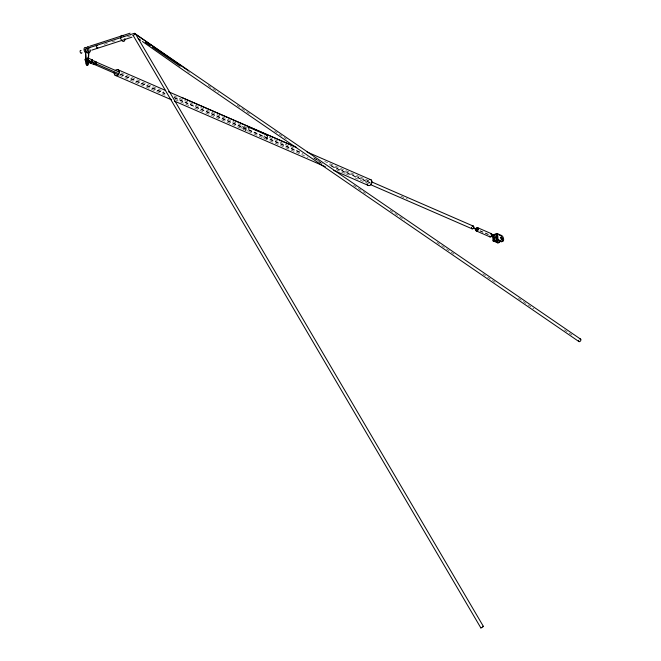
<?xml version="1.0" encoding="UTF-8"?>
<svg xmlns="http://www.w3.org/2000/svg" width="661" height="661" viewBox="0 0 661 661"><rect width="100%" height="100%" fill="white"/><g stroke="black" fill="none" stroke-linecap="round" stroke-linejoin="round"><path stroke-width="0.5" stroke-dasharray="3.31 2.48" d="M104.231 44.386L108.107 43.139M111.982 41.891L115.849 40.635M127.474 36.892L131.341 35.636M121.112 72.9L163.837 91.491M174.008 95.911L203.563 108.776M206.339 109.982L246.677 127.515M269.217 137.323L294.575 148.353M324.617 161.424L349.958 172.455M350.9 172.86L355.593 174.901M356.527 175.314L359.344 176.537M360.278 176.941L370.532 181.403M120.599 74.007L164.903 93.251M174.33 97.349L247.842 129.292M248.784 129.705L300.846 152.327M329.261 164.672L369.995 182.37M120.442 74.197L164.787 93.49M174.215 97.597L300.714 152.633M313.942 158.392L317.718 160.036M330.946 165.787L370.623 183.047M400.847 196.201L407.465 199.077M480.002 230.639L489.198 234.638M119.484 75.379L165.911 95.572M175.148 99.596L190.847 106.429M194.549 108.032L204.703 112.453M205.645 112.866L242.281 128.804M243.265 129.25L308.059 157.442M319.321 162.342L323.072 163.969M336.218 169.687L344.662 173.364M345.604 173.777L350.297 175.818M354.99 177.859L368.987 183.948M119.798 74.189L165.184 93.953M174.636 98.076L303.209 154.087M316.445 159.855L320.23 161.499M331.574 166.44L370.334 183.328M480.002 231.102L488.512 234.812M187.807 71.446L189.509 72.611M208.215 85.443L218.411 92.441M237.117 105.273L249.875 114.023M274.53 130.944L286.428 139.107M313.636 157.772L322.989 164.184M353.594 185.187L365.492 193.351M390.147 210.264L404.598 220.179M436.904 242.347L455.611 255.179M482.819 273.844L496.419 283.172M518.521 298.342L533.824 308.836M564.436 329.839L573.781 336.251M242.397 128.887A1.496 1.132 -66.5 0 1 242.422 126.557A1.496 1.132 -66.5 0 1 244.264 126.945A1.496 1.132 -66.5 0 1 242.951 129.011M366.938 182.486A3.173 2.404 -66.5 0 1 368.342 180.081M267.061 137.885A2.247 1.702 -66.5 0 1 266.028 138.959M264.268 138.769A2.247 1.702 -66.5 0 1 264.375 135.736M247.991 130.556A2.247 1.702 -66.5 0 1 247.016 131.093M245.619 130.581A2.247 1.702 -66.5 0 1 246.297 127.218"/><path stroke-width="0.99" d="M86.417 60.118L86.525 59.606M88.26 59.523L87.326 59.35M87.599 59.688L88.4 59.35M134.522 33.513L134.456 34.157M88.078 60.415L87.781 64.571A1.496 0.81 72.1 0 1 86.88 65.274A1.496 0.81 72.1 0 1 85.988 63.53L85.443 49.096A2.999 1.628 72.1 0 0 86.988 52.417A2.999 1.628 72.1 0 0 88.913 51.806M88.665 52.103L88.194 58.755L87.384 58.383A1.248 0.678 72.1 0 0 86.707 59.217A1.248 0.678 72.1 0 0 87.516 60.705L91.846 62.588L91.805 61.861M88.376 60.316L88.078 64.481A1.496 0.81 72.1 0 1 87.186 65.175A1.496 0.81 72.1 0 1 86.294 63.439L85.443 49.096M88.491 58.655L88.971 52.004M87.037 59.903L89.648 60.804M86.781 59.523L86.393 59.655M133.018 35.215L480.853 627.925L482.274 627.454L483.356 626.339L135.488 33.893L134.571 34.108M481.018 627.446L480.861 627.933M89.838 46.179L130.11 33.182M86.913 48.46L134.373 33.314L580.722 339.225M91.739 50.145L132.002 37.148M86.194 61.341L85.922 61.225A1.248 0.678 72.1 0 1 85.104 59.738A1.248 0.678 72.1 0 1 85.79 58.895L87.128 58.879M87.384 58.383L88.186 58.127L92.375 59.953M85.104 59.738L85.905 59.482A1.248 0.678 72.1 0 1 86.583 58.639M86.707 59.217L87.5 58.961A1.248 0.678 72.1 0 1 88.186 58.127M88.235 59.052L87.599 59.589M85.856 59.944L86.5 59.738M87.302 59.482L88.103 59.226M86.475 61.043L91.053 62.853L90.995 61.837M87.516 60.705L88.318 60.448L92.647 62.332L92.515 60.011M91.441 60.151L95.895 61.63L96.035 63.96L94.036 64.604L90.45 63.043L90.375 61.737M90.45 63.043L92.449 62.398L96.035 63.96M497.535 234.333L496.271 233.779L496.609 239.687L501.088 241.637L501.889 241.381A3.173 1.719 72.3 0 0 503.616 239.257A3.173 1.719 72.3 0 0 501.55 235.473L497.072 233.531L492.676 234.936L493.271 235.192M493.577 235.093L494.775 234.713M494.949 234.655L495.469 234.49M495.643 234.432L497.667 233.787L498.006 239.695L493.61 241.1L493.569 240.364M492.8 237.15L493.015 240.835L497.403 239.431L501.889 241.381M498.187 240.744L497.386 241.001A1.248 0.678 72.3 0 0 497.791 240.984M499.22 240.662L500.022 240.406M493.015 240.835L497.493 242.785L498.287 242.529A3.173 1.719 72.3 0 0 500.013 240.274M482.844 626.364L483.356 626.339M133.076 35.52L135.513 33.909M499.352 235.126L500.608 235.671M117.551 69.554L165.622 90.474M168.448 91.705L296.673 147.486M181.651 97.44L295.798 147.106M307.084 152.013L371.102 179.875M247.974 126.904L266.507 134.951M477.663 227.715L491.404 233.697M494.172 234.977L493.478 234.68L493.536 235.787M95.779 61.878L119.236 72.082M371.457 181.808L473.416 226.161M86.261 59.102L85.79 58.895M473.565 227.838L476.325 229.036M94.151 64.357L118.542 74.966M370.854 184.758L471.871 228.714M476.284 230.929L490.016 236.902M87.549 61.927L90.251 63.109L90.202 62.233M115.08 75.255L171.637 99.869M174.397 101.067L325.336 166.729M333.805 170.422L368.64 185.576M498.287 242.529L493.808 240.579L493.643 237.63M89.549 61.01L118.856 73.776M473.392 228.227L477.168 229.871M492.296 236.456L495.13 237.696M145.304 42.287L150.402 45.783M152.104 46.948L180.156 66.199M578.755 341.448L185.377 71.562L142.421 41.486M134.373 33.314L187.501 70.173M138.215 38.545L140.735 40.313M92.309 60.077L92.449 62.398M91.73 60.556L91.763 61.143M497.072 233.531L497.403 239.431M496.874 234.044L496.956 235.523M496.998 236.258L497.204 239.951M494.073 234.936L494.114 235.671M494.221 237.522L494.411 240.844M493.379 237.035L493.445 238.142M97.712 47.228A1.512 0.603 77.8 0 1 97.035 48.071A1.512 0.603 77.8 0 1 96.366 46.055A1.512 0.603 77.8 0 1 97.101 45.419M81.89 52.533A1.496 0.81 72.1 0 1 80.915 53.186A1.496 0.81 72.1 0 1 80.105 51.244A1.496 0.81 72.1 0 1 81.08 50.591M579.854 339.043A1.496 0.975 -55.5 0 1 580.879 340.06A1.496 0.975 -55.5 0 1 579.416 341.679A1.496 0.975 -55.5 0 1 578.648 340.365M124.83 38.635A3.181 1.95 68.5 0 1 122.682 41.255A3.181 1.95 68.5 0 1 120.715 36.537A3.181 1.95 68.5 0 1 124.004 36.661M88.615 51.897A2.999 1.628 72.1 0 1 86.69 52.508A2.999 1.628 72.1 0 1 85.145 49.195M90.408 49.955A2.999 1.628 72.1 0 1 88.434 51.996A2.999 1.628 72.1 0 1 86.979 47.427A2.999 1.628 72.1 0 1 89.772 47.989M89.227 49.93A1 0.545 72.1 0 1 88.524 50.244A1 0.545 72.1 0 1 88.045 48.914A1 0.545 72.1 0 1 88.748 48.6M85.666 52.921A2.999 1.628 72.1 0 1 84.054 48.922A2.999 1.628 72.1 0 1 86.178 47.865M472.243 226.202A1.496 1.132 -66.5 0 1 473.813 226.847A1.496 1.132 -66.5 0 1 472.764 228.822A1.496 1.132 -66.5 0 1 471.442 227.69M476.019 228.342A1.752 1.322 -66.5 0 1 478.192 228.202A1.752 1.322 -66.5 0 1 477.382 230.805A1.752 1.322 -66.5 0 1 475.573 229.772M490.495 233.721A1.752 1.322 -66.5 0 1 492.09 234.655A1.752 1.322 -66.5 0 1 491.016 236.836A1.752 1.322 -66.5 0 1 489.355 236.035M472.309 226.409A1.248 0.95 -66.5 0 1 473.615 226.913A1.248 0.95 -66.5 0 1 472.805 228.566A1.248 0.95 -66.5 0 1 471.648 227.756M494.527 236.299A1.248 0.95 -66.5 0 1 495.99 236.58A1.248 0.95 -66.5 0 1 495.147 238.332A1.248 0.95 -66.5 0 1 494.048 237.282M502.806 240.166A3.173 1.719 72.3 0 1 501.088 241.637M500.749 235.729A3.173 1.719 72.3 0 1 501.509 236.291M500.344 237.63A1.248 0.678 72.3 0 1 501.459 238.208A1.248 0.678 72.3 0 1 501.385 239.836M498.848 240.282A1.248 0.678 72.3 0 1 498.171 240.736A1.248 0.678 72.3 0 1 497.427 239.613M499.088 241.926A3.173 1.719 72.3 0 1 497.493 242.785M490.826 234.101A1.248 0.95 -66.5 0 1 491.602 235.622A1.248 0.95 -66.5 0 1 489.975 236.283M476.548 228.359A1.248 0.95 -66.5 0 1 477.911 228.689A1.248 0.95 -66.5 0 1 477.225 230.408A1.248 0.95 -66.5 0 1 475.986 229.747M94.672 61.812A1.496 1.132 -66.5 0 1 96.134 62.489A1.496 1.132 -66.5 0 1 95.258 64.423A1.496 1.132 -66.5 0 1 93.804 63.745M86.723 60.969A1.248 0.678 72.1 0 1 85.905 59.482M88.318 60.448A1.248 0.678 72.1 0 1 87.5 58.961M115.237 70.57A3.173 2.404 -66.5 0 1 119.17 71.066A3.173 2.404 -66.5 0 1 116.774 75.594A3.173 2.404 -66.5 0 1 114.345 72.264M369.73 179.478A3.173 2.404 -66.5 0 1 371.969 181.808A3.173 2.404 -66.5 0 1 369.904 185.361A3.173 2.404 -66.5 0 1 367.029 184.113M266.152 134.852A2.247 1.702 -66.5 0 1 267.308 137.248M247.784 126.829A2.247 1.702 -66.5 0 1 248.776 129.192M500.972 237.993A1.248 0.678 72.3 0 0 502.087 239.621A1.248 0.678 72.3 0 0 502.096 237.671A1.248 0.678 72.3 0 0 500.972 237.993"/></g></svg>
